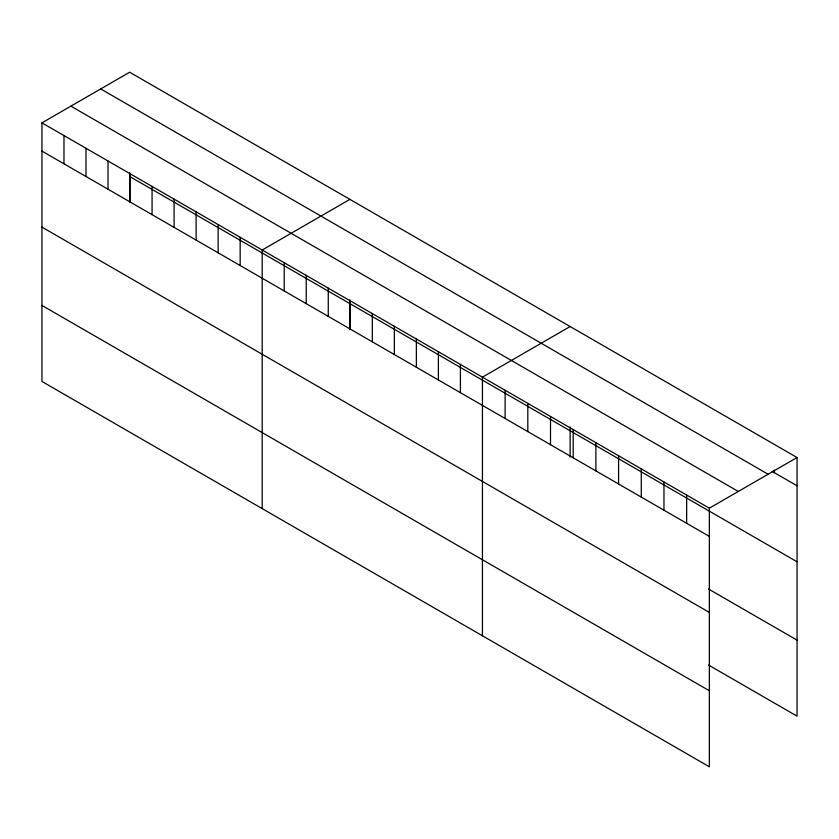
<?xml version="1.0" encoding="UTF-8"?>
<svg xmlns="http://www.w3.org/2000/svg" width="839" height="839" viewBox="0 0 839 839"><rect width="100%" height="100%" fill="white"/><g stroke="black" fill="none" stroke-linecap="round" stroke-linejoin="round"><path stroke-width="1.26" d="M41.95 122.851L709.354 508.172L709.354 766.783L41.95 381.462L41.95 122.851L129.646 72.217L797.05 457.538L797.05 716.149L708.556 665.054M349.894 199.378L262.188 250.012L262.188 508.612M570.132 326.528L482.435 377.162L482.435 635.773M709.354 508.172L797.05 457.538M772.09 471.361L797.05 485.771M100.711 88.934L768.105 474.245M70.895 106.144L738.289 491.465M129.646 176.473L797.05 561.794M41.95 151.083L709.354 536.404M708.556 589.03L797.05 640.126M41.95 227.107L709.354 612.428M41.95 305.438L709.354 690.759M774.355 470.102L774.355 472.672M686.659 495.073L686.659 523.305M663.964 481.974L663.964 510.206M641.279 468.875L641.279 497.097M618.584 455.776L618.584 483.998M595.889 442.667L595.889 470.899M573.194 429.568L573.194 457.8M570.132 426.988L570.132 456.898M550.51 416.469L550.51 444.701M527.815 403.37L527.815 431.592M505.12 390.271L505.12 418.493M460.412 364.451L460.412 392.683M438.388 351.74L438.388 379.962M416.364 339.019L416.364 367.251M394.34 326.308L394.34 354.53M372.317 313.587L372.317 341.819M350.293 300.876L350.293 329.098M349.894 299.827L349.894 329.737M328.269 288.155L328.269 316.387M306.235 275.444L306.235 303.666M284.211 262.722L284.211 290.955M240.164 237.29L240.164 265.523M218.14 224.579L218.14 252.812M196.116 211.868L196.116 240.09M174.093 199.147L174.093 227.379M152.069 186.436L152.069 214.658M130.045 173.715L130.045 201.947M129.646 172.677L129.646 202.587M108.021 161.004L108.021 189.226M85.998 148.283L85.998 176.515M63.974 135.572L63.974 163.804"/></g></svg>
